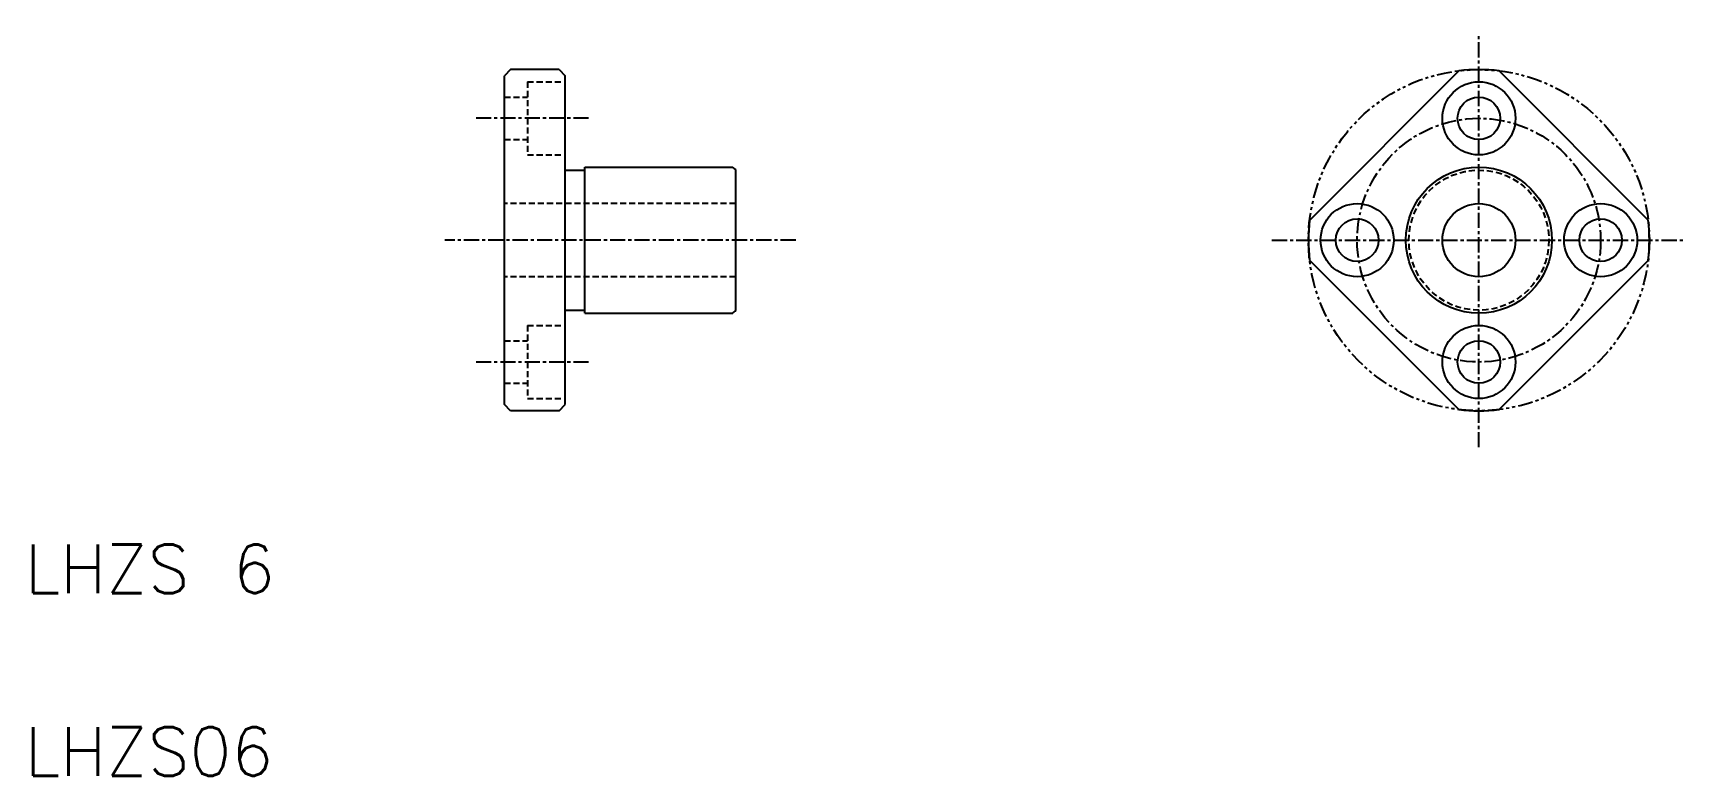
# Model space of a CAD drawing. Extents: x 307 to 443, y 131 to 192.
import ezdxf

# ---------------------------------------------------------------- set-up
doc = ezdxf.new("R2010")
doc.units = 0
for name, pattern in [('CENTER', [2, 1.25, -0.25, 0.25, -0.25]), ('DASHED', [0.75, 0.5, -0.25]), ('PHANTOM', [2.5, 1.25, -0.25, 0.25, -0.25, 0.25, -0.25])]:
    doc.linetypes.add(name, pattern=pattern)
doc.layers.get('0').update_dxf_attribs({"linetype": 'CONTINUOUS'})
doc.layers.add('CENTER', color=1, linetype='CENTER')
doc.styles.get("Standard").update_dxf_attribs({"font": 'txt.shx', "bigfont": 'bigfont.shx'})

msp = doc.modelspace()

# ---------------------------------------------------------------- linework, layer by layer
at = {"color": 7, "linetype": 'CONTINUOUS'}
for p, q in [((346.51, 188.83), (346.01, 188.33)), ((350.51, 188.83), (346.51, 188.83)), ((350.51, 188.83), (351.01, 188.33)), ((424.4, 188.73), (412.15, 176.48)), ((439.96, 176.48), (427.71, 188.73)), ((346.01, 161.33), (346.01, 188.33)), ((351.01, 161.33), (351.01, 188.33)), ((351.01, 180.58), (352.61, 180.58)), ((352.61, 180.83), (364.76, 180.83)), ((352.61, 168.83), (352.61, 180.83)), ((354.14, 180.83), (354.14, 180.83)), ((365.01, 169.08), (365.01, 180.57)), ((424.4, 160.93), (412.15, 173.17)), ((439.96, 173.17), (427.71, 160.93)), ((351.01, 169.08), (352.61, 169.08)), ((352.61, 168.83), (364.76, 168.83)), ((354.14, 168.83), (354.14, 168.83)), ((357.26, 168.83), (357.26, 168.83)), ((346.51, 160.83), (346.01, 161.33)), ((350.51, 160.83), (346.51, 160.83)), ((350.51, 160.83), (351.01, 161.33))]:
    msp.add_line(p, q, dxfattribs=at)
at = {"color": 3, "linetype": 'DASHED'}
for p, q in [((347.91, 187.83), (347.91, 181.83)), ((347.91, 187.83), (351.01, 187.83)), ((346.01, 186.58), (347.91, 186.58)), ((346.01, 183.08), (347.91, 183.08)), ((347.91, 181.83), (351.01, 181.83)), ((365.01, 177.83), (346.01, 177.83)), ((365.01, 171.83), (346.01, 171.83)), ((347.91, 167.83), (347.91, 161.83)), ((347.91, 167.83), (351.01, 167.83)), ((346.01, 166.58), (347.91, 166.58)), ((346.01, 163.08), (347.91, 163.08)), ((347.91, 161.83), (351.01, 161.83))]:
    msp.add_line(p, q, dxfattribs=at)
at = {"color": 3, "linetype": 'PHANTOM'}
msp.add_circle((426.05, 174.83), 14, dxfattribs=at)
at = {"color": 7, "linetype": 'CONTINUOUS'}
for centre, radius in [((426.05, 184.83), 3), ((426.05, 184.83), 1.75), ((426.05, 174.83), 6), ((416.05, 174.83), 3), ((416.05, 174.83), 1.75), ((426.05, 174.83), 3), ((436.05, 174.83), 3), ((436.05, 174.83), 1.75), ((426.05, 164.83), 3), ((426.05, 164.83), 1.75)]:
    msp.add_circle(centre, radius, dxfattribs=at)
at = {"color": 3, "linetype": 'DASHED'}
msp.add_circle((426.05, 174.83), 5.75, dxfattribs=at)
at = {"color": 7, "linetype": 'CONTINUOUS'}
for centre, radius, start, end in [((426.05, 174.83), 14, 83.2132, 96.7868), ((364.26, 180.08), 0.9, 33.5573, 56.4427), ((426.05, 174.83), 14, 173.2132, 186.7868), ((426.05, 174.83), 14, 353.2132, 6.7868), ((364.26, 169.58), 0.9, 303.5573, 326.4427), ((426.05, 174.83), 14, 263.2132, 276.7868)]:
    msp.add_arc(centre, radius, start, end, dxfattribs=at)
at = {"layer": 'CENTER', "color": 1, "linetype": 'CENTER'}
for p, q in [((426.05, 157.83), (426.05, 191.83)), ((352.93, 184.83), (343.66, 184.83)), ((369.94, 174.83), (341.11, 174.83)), ((409.05, 174.83), (443.05, 174.83)), ((352.93, 164.83), (343.66, 164.83))]:
    msp.add_line(p, q, dxfattribs=at)
msp.add_circle((426.05, 174.83), 10, dxfattribs=at)

# ---------------------------------------------------------------- texts
at = {"color": 7, "linetype": 'CONTINUOUS'}
for s, p in [('LHZS 6', (306.61, 145.86)), ('LHZS06', (306.61, 130.86))]:
    msp.add_text(s, height=4, dxfattribs=at).set_placement(p)

doc.saveas('drawing.dxf')
